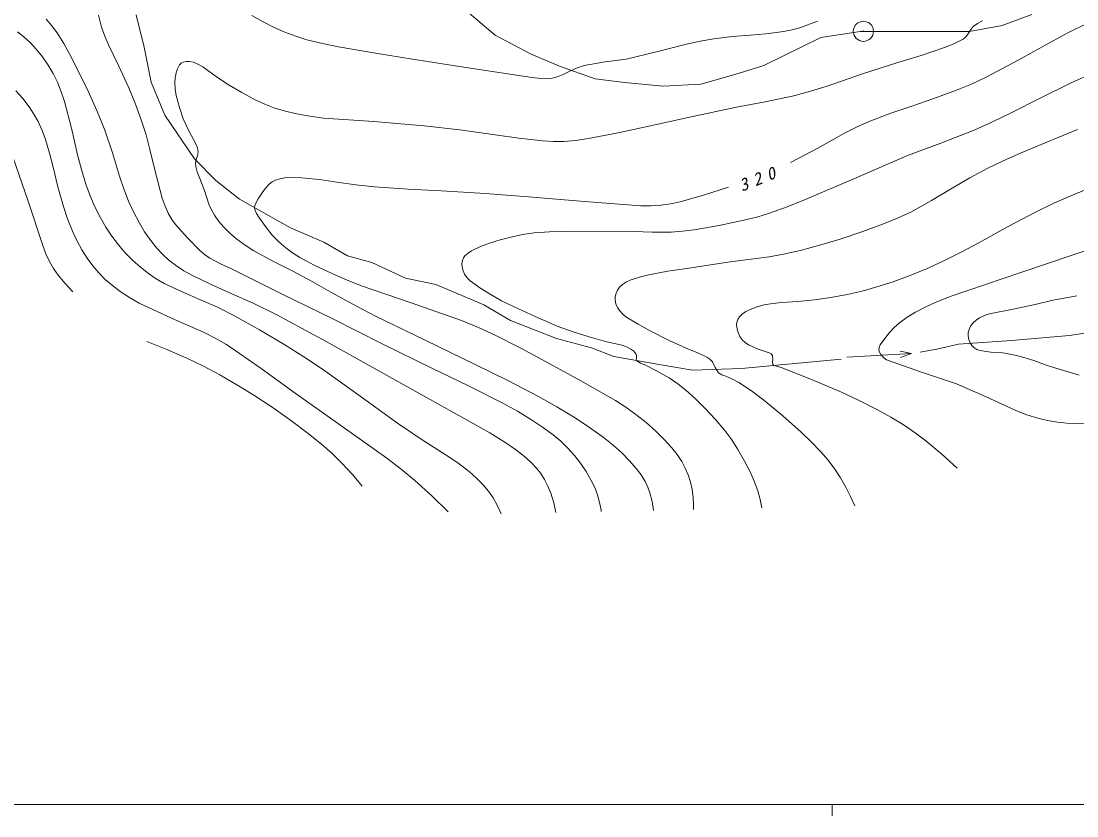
# Model space of a CAD drawing. Units: millimetres, scale not verified. Extents: x 61448 to 701448, y 5061 to 365061.
# Drawn here: x 117280 to 211212, y 189061 to 259755 of the extents above; entities that cross this region are included whole.
import ezdxf

# ---------------------------------------------------------------- set-up
doc = ezdxf.new("R2010")
doc.units = ezdxf.units.MM
doc.header["$LTSCALE"] = 1000
doc.linetypes.add('LONG_DASHED_DOTTED', pattern=[15.25, 12, -1.5, 0.25, -1.5])
doc.layers.add('S-SUV', color=7, linetype='Continuous', lineweight=13)
doc.styles.add('ＭＳ ゴシック', font='')
doc.styles.get('ＭＳ ゴシック').set_extended_font_data('MS Gothic')

msp = doc.modelspace()

# ---------------------------------------------------------------- linework, layer by layer
at = {"layer": 'S-SUV'}
for p, q in [((124173, 260289), (124441, 259226)), ((127518, 260319), (128221, 257444)), ((138743, 259719), (137800, 260267)), ((120026, 259341), (119520, 259934)), ((120485, 258711), (120026, 259341)), ((139734, 259217), (138743, 259719)), ((188138, 259765), (186572, 259171)), ((201719, 258926), (201997, 259272)), ((201997, 259272), (202383, 259547)), ((202383, 259547), (202808, 259775)), ((212085, 259532), (210422, 258709)), ((117528, 258372), (116970, 258812)), ((118102, 257837), (117528, 258372)), ((121074, 257767), (120485, 258711)), ((124441, 259226), (124719, 258428)), ((124719, 258428), (125055, 257648)), ((140740, 258773), (139734, 259217)), ((141721, 258405), (140740, 258773)), ((142712, 258097), (141721, 258405)), ((180536, 258373), (178901, 258188)), ((182172, 258496), (180536, 258373)), ((183551, 258613), (182172, 258496)), ((184911, 258788), (183551, 258613)), ((185754, 258952), (184911, 258788)), ((186572, 259171), (185754, 258952)), ((201083, 258148), (201310, 258323)), ((201310, 258323), (201491, 258540)), ((201491, 258540), (201719, 258926)), ((210422, 258709), (208782, 257831)), ((118629, 257265), (118102, 257837)), ((121614, 256790), (121074, 257767)), ((125055, 257648), (125983, 255740)), ((128221, 257444), (128860, 254314)), ((144107, 257751), (142712, 258097)), ((145505, 257466), (144107, 257751)), ((148808, 256892), (145505, 257466)), ((176491, 257713), (173804, 257017)), ((177692, 257981), (176491, 257713)), ((178901, 258188), (177692, 257981)), ((197371, 256708), (199429, 257397)), ((199429, 257397), (200262, 257741)), ((200262, 257741), (201083, 258148)), ((208782, 257831), (205981, 256278)), ((119181, 256569), (118629, 257265)), ((119683, 255840), (119181, 256569)), ((122460, 255163), (121614, 256790)), ((152105, 256380), (148808, 256892)), ((173804, 257017), (171107, 256380)), ((195284, 256075), (197371, 256708)), ((120124, 255087), (119683, 255840)), ((125983, 255740), (126855, 253809)), ((131080, 255166), (131203, 255523)), ((131203, 255523), (131383, 255857)), ((131383, 255857), (131527, 256012)), ((131527, 256012), (131706, 256117)), ((131706, 256117), (131955, 256174)), ((131955, 256174), (132227, 256172)), ((132227, 256172), (132604, 256097)), ((132604, 256097), (132951, 255967)), ((132951, 255967), (133443, 255687)), ((133443, 255687), (133898, 255358)), ((157042, 255605), (152105, 256380)), ((161957, 254856), (157042, 255605)), ((166707, 255577), (166044, 255277)), ((167381, 255816), (166707, 255577)), ((169235, 256128), (167381, 255816)), ((171107, 256380), (169235, 256128)), ((192124, 255052), (195284, 256075)), ((205981, 256278), (203145, 254773)), ((120507, 254315), (120124, 255087)), ((123245, 253523), (122460, 255163)), ((130947, 254261), (130982, 254712)), ((130982, 254712), (131080, 255166)), ((133898, 255358), (134839, 254684)), ((134839, 254684), (135798, 254071)), ((162943, 254713), (161957, 254856)), ((163918, 254631), (162943, 254713)), ((164374, 254654), (163918, 254631)), ((164808, 254735), (164374, 254654)), ((165433, 254976), (164808, 254735)), ((166044, 255277), (165433, 254976)), ((188982, 253971), (192124, 255052)), ((203145, 254773), (201842, 254160)), ((210713, 254256), (212676, 255149)), ((120857, 253463), (120507, 254315)), ((126855, 253809), (127449, 252367)), ((128860, 254314), (130074, 251375)), ((130982, 253690), (130947, 254261)), ((131077, 253127), (130982, 253690)), ((135798, 254071), (136928, 253392)), ((187502, 253510), (188982, 253971)), ((201842, 254160), (200509, 253600)), ((208001, 252937), (210713, 254256)), ((117434, 252870), (116821, 253564)), ((117995, 252143), (117434, 252870)), ((121147, 252599), (120857, 253463)), ((124013, 251798), (123245, 253523)), ((131365, 252084), (131077, 253127)), ((136928, 253392), (138097, 252761)), ((138097, 252761), (138971, 252365)), ((183477, 252571), (186017, 253109)), ((186017, 253109), (187502, 253510)), ((198495, 252860), (196449, 252173)), ((200509, 253600), (198495, 252860)), ((205317, 251565), (208001, 252937)), ((118426, 251488), (117995, 252143)), ((121756, 250228), (121147, 252599)), ((124721, 250061), (124013, 251798)), ((127449, 252367), (127992, 250894)), ((131709, 251062), (131365, 252084)), ((138971, 252365), (139866, 252025)), ((139866, 252025), (140812, 251735)), ((176892, 251253), (180933, 252094)), ((180933, 252094), (183477, 252571)), ((196449, 252173), (194661, 251556)), ((118799, 250814), (118426, 251488)), ((119152, 250039), (118799, 250814)), ((127992, 250894), (128394, 249627)), ((130074, 251375), (132699, 247497)), ((132245, 249932), (131709, 251062)), ((140812, 251735), (141773, 251504)), ((141773, 251504), (142973, 251287)), ((142973, 251287), (144181, 251131)), ((144181, 251131), (148662, 250818)), ((148662, 250818), (153144, 250443)), ((172866, 250353), (176892, 251253)), ((192894, 250882), (191712, 250370)), ((194661, 251556), (192894, 250882)), ((203698, 250783), (205317, 251565)), ((119451, 249237), (119152, 250039)), ((122303, 247855), (121756, 250228)), ((125401, 248030), (124721, 250061)), ((132830, 248838), (132245, 249932)), ((153144, 250443), (156299, 250078)), ((156299, 250078), (159445, 249654)), ((170238, 249790), (172866, 250353)), ((191712, 250370), (190547, 249800)), ((199111, 248897), (202060, 250060)), ((202060, 250060), (203698, 250783)), ((211278, 250117), (206660, 248217)), ((119818, 248015), (119451, 249237)), ((128394, 249627), (128738, 248344)), ((159445, 249654), (161573, 249355)), ((161573, 249355), (163709, 249115)), ((163709, 249115), (164655, 249058)), ((164655, 249058), (165601, 249061)), ((165601, 249061), (166593, 249142)), ((166593, 249142), (167592, 249284)), ((167592, 249284), (170238, 249790)), ((190547, 249800), (188157, 248466)), ((120127, 246778), (119818, 248015)), ((126025, 245976), (125401, 248030)), ((128738, 248344), (129256, 246173)), ((132963, 248483), (132830, 248838)), ((133035, 248125), (132963, 248483)), ((132973, 247783), (133035, 248125)), ((188157, 248466), (185729, 247178)), ((196145, 247793), (199111, 248897)), ((206660, 248217), (204971, 247469)), ((117902, 243750), (116541, 247687)), ((122640, 246550), (122303, 247855)), ((132699, 247497), (134616, 245580)), ((132810, 247134), (132847, 247450)), ((132833, 246816), (132810, 247134)), ((132847, 247450), (132973, 247783)), ((191563, 245815), (196145, 247793)), ((204971, 247469), (203297, 246662)), ((120560, 245008), (120127, 246778)), ((123035, 245261), (122640, 246550)), ((129256, 246173), (129837, 243995)), ((132948, 246354), (132833, 246816)), ((133124, 245905), (132948, 246354)), ((203297, 246662), (201692, 245810)), ((123412, 244229), (123035, 245261)), ((126405, 244848), (126025, 245976)), ((133590, 244686), (133124, 245905)), ((134616, 245580), (136724, 243919)), ((139364, 245263), (139033, 244899)), ((139615, 245458), (139364, 245263)), ((139909, 245607), (139615, 245458)), ((140311, 245735), (139909, 245607)), ((140739, 245808), (140311, 245735)), ((141485, 245840), (140739, 245808)), ((142222, 245812), (141485, 245840)), ((143823, 245653), (142222, 245812)), ((145375, 245439), (143823, 245653)), ((147050, 245204), (145375, 245439)), ((148725, 245029), (147050, 245204)), ((186972, 243854), (191563, 245815)), ((201692, 245810), (200114, 244905)), ((210895, 244316), (214893, 245955)), ((121046, 243269), (120560, 245008)), ((123842, 243228), (123412, 244229)), ((126837, 243752), (126405, 244848)), ((133988, 243479), (133590, 244686)), ((138730, 244474), (138373, 243937)), ((139033, 244899), (138730, 244474)), ((151715, 244821), (148725, 245029)), ((154695, 244674), (151715, 244821)), ((158568, 244435), (154695, 244674)), ((162433, 244136), (158568, 244435)), ((178076, 244307), (175917, 243680)), ((180208, 244990), (178076, 244307)), ((200114, 244905), (198290, 243805)), ((209166, 243554), (210895, 244316)), ((119206, 239796), (117902, 243750)), ((127282, 242781), (126837, 243752)), ((129837, 243995), (130090, 243295)), ((130090, 243295), (130395, 242623)), ((134210, 242973), (133988, 243479)), ((136724, 243919), (141260, 241364)), ((138082, 243392), (138047, 243191)), ((138373, 243937), (138082, 243392)), ((167412, 243722), (162433, 244136)), ((172407, 243325), (167412, 243722)), ((173314, 243318), (172407, 243325)), ((174206, 243371), (173314, 243318)), ((175070, 243496), (174206, 243371)), ((175917, 243680), (175070, 243496)), ((185430, 243236), (186972, 243854)), ((198290, 243805), (196440, 242761)), ((207473, 242743), (209166, 243554)), ((121414, 242171), (121046, 243269)), ((124305, 242311), (123842, 243228)), ((127778, 241842), (127282, 242781)), ((130395, 242623), (130682, 242123)), ((134485, 242497), (134210, 242973)), ((134878, 241939), (134485, 242497)), ((138047, 243191), (138072, 242990)), ((138072, 242990), (138222, 242657)), ((138222, 242657), (138442, 242322)), ((182742, 242330), (183877, 242680)), ((183877, 242680), (185430, 243236)), ((196440, 242761), (195314, 242249)), ((205093, 241481), (207473, 242743)), ((121841, 241086), (121414, 242171)), ((124818, 241430), (124305, 242311)), ((125350, 240629), (124818, 241430)), ((128271, 241024), (127778, 241842)), ((130682, 242123), (131023, 241651)), ((131023, 241651), (132062, 240497)), ((135321, 241415), (134878, 241939)), ((135871, 240866), (135321, 241415)), ((138442, 242322), (139017, 241496)), ((139017, 241496), (139624, 240729)), ((177175, 241186), (179390, 241582)), ((179390, 241582), (181592, 242037)), ((181592, 242037), (182742, 242330)), ((194153, 241788), (192157, 241049)), ((195314, 242249), (194153, 241788)), ((202746, 240168), (205093, 241481)), ((122236, 240233), (121841, 241086)), ((125931, 239863), (125350, 240629)), ((128816, 240238), (128271, 241024)), ((132062, 240497), (133154, 239374)), ((136459, 240364), (135871, 240866)), ((139624, 240729), (140207, 240133)), ((141260, 241364), (144199, 240086)), ((159890, 240306), (160865, 240550)), ((160865, 240550), (161891, 240763)), ((161891, 240763), (162935, 240917)), ((162935, 240917), (164281, 241015)), ((164281, 241015), (165631, 241053)), ((165631, 241053), (168710, 241076)), ((168710, 241076), (171787, 241039)), ((171787, 241039), (173447, 240984)), ((173447, 240984), (175103, 240989)), ((175103, 240989), (176136, 241057)), ((176136, 241057), (177175, 241186)), ((192157, 241049), (190140, 240367)), ((119477, 239065), (119206, 239796)), ((122685, 239407), (122236, 240233)), ((126551, 239142), (125931, 239863)), ((129332, 239596), (128816, 240238)), ((129883, 239003), (129332, 239596)), ((137202, 239820), (136459, 240364)), ((137979, 239326), (137202, 239820)), ((140207, 240133), (140828, 239584)), ((140828, 239584), (141429, 239138)), ((144199, 240086), (146307, 238872)), ((157366, 239315), (158158, 239696)), ((158158, 239696), (158949, 240009)), ((158949, 240009), (159890, 240306)), ((188434, 239849), (186702, 239387)), ((190140, 240367), (188434, 239849)), ((201050, 239260), (202746, 240168)), ((210964, 238988), (214061, 240031)), ((119800, 238364), (119477, 239065)), ((123150, 238674), (122685, 239407)), ((123662, 237978), (123150, 238674)), ((127210, 238469), (126551, 239142)), ((130434, 238499), (129883, 239003)), ((133154, 239374), (133597, 238993)), ((133597, 238993), (134076, 238661)), ((134076, 238661), (135018, 238166)), ((139730, 238375), (137979, 239326)), ((141429, 239138), (142074, 238735)), ((142074, 238735), (143366, 238051)), ((146307, 238872), (148480, 238297)), ((156538, 238467), (156627, 238693)), ((156627, 238693), (156770, 238890)), ((156770, 238890), (157044, 239123)), ((157044, 239123), (157366, 239315)), ((183825, 238799), (180163, 238309)), ((185269, 239064), (183825, 238799)), ((186702, 239387), (185269, 239064)), ((199326, 238406), (201050, 239260)), ((206234, 237398), (210964, 238988)), ((120164, 237745), (119800, 238364)), ((120581, 237156), (120164, 237745)), ((124196, 237355), (123662, 237978)), ((127890, 237860), (127210, 238469)), ((128608, 237298), (127890, 237860)), ((131015, 238048), (130434, 238499)), ((131765, 237555), (131015, 238048)), ((135018, 238166), (136003, 237716)), ((136003, 237716), (140456, 235487)), ((141501, 237482), (139730, 238375)), ((143366, 238051), (144687, 237418)), ((148480, 238297), (151482, 236891)), ((156496, 238169), (156538, 238467)), ((156514, 237866), (156496, 238169)), ((156597, 237534), (156514, 237866)), ((176515, 237761), (174809, 237500)), ((180163, 238309), (176515, 237761)), ((196294, 237096), (197822, 237723)), ((197822, 237723), (199326, 238406)), ((121205, 236403), (120581, 237156)), ((124766, 236782), (124196, 237355)), ((125406, 236227), (124766, 236782)), ((129296, 236835), (128608, 237298)), ((130006, 236428), (129296, 236835)), ((132540, 237116), (131765, 237555)), ((134134, 236343), (132540, 237116)), ((143184, 236588), (141501, 237482)), ((144687, 237418), (146072, 236795)), ((146072, 236795), (147479, 236228)), ((151482, 236891), (154166, 236316)), ((156735, 237235), (156597, 237534)), ((156956, 236926), (156735, 237235)), ((157223, 236657), (156956, 236926)), ((172302, 236977), (171456, 236704)), ((173139, 237184), (172302, 236977)), ((174809, 237500), (173139, 237184)), ((194866, 236575), (196294, 237096)), ((201506, 235802), (206234, 237398)), ((121876, 235689), (121205, 236403)), ((126085, 235716), (125406, 236227)), ((131614, 235673), (130006, 236428)), ((135751, 235626), (134134, 236343)), ((144840, 235639), (143184, 236588)), ((147479, 236228), (151977, 234711)), ((154166, 236316), (158446, 234528)), ((158104, 236027), (157223, 236657)), ((158999, 235461), (158104, 236027)), ((170336, 235821), (170213, 235543)), ((170519, 236084), (170336, 235821)), ((170748, 236306), (170519, 236084)), ((171088, 236532), (170748, 236306)), ((171456, 236704), (171088, 236532)), ((192107, 235747), (193428, 236113)), ((193428, 236113), (194866, 236575)), ((200034, 235288), (201506, 235802)), ((126927, 235168), (126085, 235716)), ((127794, 234674), (126927, 235168)), ((133250, 234972), (131614, 235673)), ((134739, 234297), (133250, 234972)), ((137914, 234656), (135751, 235626)), ((140456, 235487), (144944, 233289)), ((146780, 234564), (144840, 235639)), ((160018, 234888), (158999, 235461)), ((161074, 234365), (160018, 234888)), ((170146, 235237), (170145, 234924)), ((170145, 234924), (170206, 234616)), ((170213, 235543), (170146, 235237)), ((186393, 234818), (187856, 234974)), ((187856, 234974), (189315, 235176)), ((189315, 235176), (190771, 235438)), ((190771, 235438), (192107, 235747)), ((198593, 234722), (200034, 235288)), ((207630, 234586), (209085, 234926)), ((209085, 234926), (210579, 235213)), ((210579, 235213), (210885, 235267)), ((210885, 235267), (211200, 235323)), ((130666, 233346), (127794, 234674)), ((136203, 233568), (134739, 234297)), ((140043, 233635), (137914, 234656)), ((148740, 233546), (146780, 234564)), ((151977, 234711), (156465, 233132)), ((158446, 234528), (160810, 233122)), ((163015, 233469), (161074, 234365)), ((170206, 234616), (170332, 234295)), ((170332, 234295), (170512, 234004)), ((170512, 234004), (170778, 233706)), ((181421, 233681), (181751, 233918)), ((181751, 233918), (182137, 234118)), ((182137, 234118), (182753, 234350)), ((182753, 234350), (183365, 234516)), ((183365, 234516), (184153, 234650)), ((184153, 234650), (184937, 234723)), ((184937, 234723), (186393, 234818)), ((196852, 233866), (197708, 234321)), ((197708, 234321), (198593, 234722)), ((203430, 233725), (205548, 234128)), ((205548, 234128), (207630, 234586)), ((133519, 232092), (130666, 233346)), ((138493, 232284), (136203, 233568)), ((144428, 231243), (140043, 233635)), ((144944, 233289), (149398, 231045)), ((153239, 231365), (148740, 233546)), ((156465, 233132), (157967, 232508)), ((160810, 233122), (164899, 231525)), ((164978, 232630), (163015, 233469)), ((170778, 233706), (171093, 233444)), ((171093, 233444), (172165, 232790)), ((180940, 232703), (180966, 232967)), ((180966, 232967), (181053, 233219)), ((181053, 233219), (181207, 233461)), ((181207, 233461), (181421, 233681)), ((195437, 232906), (196125, 233409)), ((196125, 233409), (196852, 233866)), ((201957, 232881), (202240, 233148)), ((202240, 233148), (202560, 233367)), ((202560, 233367), (202985, 233575)), ((202985, 233575), (203430, 233725)), ((134542, 231563), (133519, 232092)), ((140748, 230951), (138493, 232284)), ((157967, 232508), (159455, 231824)), ((166385, 232123), (164978, 232630)), ((167810, 231674), (166385, 232123)), ((172165, 232790), (173259, 232193)), ((173259, 232193), (174938, 231359)), ((180975, 232368), (180940, 232703)), ((181070, 232046), (180975, 232368)), ((181235, 231709), (181070, 232046)), ((194113, 231537), (194541, 232058)), ((194541, 232058), (194963, 232499)), ((194963, 232499), (195437, 232906)), ((201539, 231747), (201548, 232039)), ((201548, 232039), (201619, 232330)), ((201619, 232330), (201761, 232620)), ((201761, 232620), (201957, 232881)), ((210568, 231786), (215124, 232489)), ((128451, 231270), (130243, 230556)), ((135540, 230980), (134542, 231563)), ((148790, 228828), (144428, 231243)), ((157724, 229196), (153239, 231365)), ((159455, 231824), (161737, 230665)), ((164899, 231525), (168029, 230694)), ((169259, 231268), (167810, 231674)), ((170719, 230922), (169259, 231268)), ((174938, 231359), (176667, 230567)), ((181443, 231417), (181235, 231709)), ((181708, 231154), (181443, 231417)), ((182002, 230946), (181708, 231154)), ((193720, 230964), (194113, 231537)), ((200665, 231019), (205393, 231339)), ((201593, 231437), (201539, 231747)), ((201703, 231150), (201593, 231437)), ((201857, 230904), (201703, 231150)), ((205393, 231339), (210568, 231786)), ((130243, 230556), (132021, 229784)), ((138627, 228841), (135540, 230980)), ((142441, 229890), (140748, 230951)), ((149398, 231045), (153882, 228847)), ((161737, 230665), (163991, 229454)), ((168029, 230694), (170010, 229928)), ((171147, 230777), (170719, 230922)), ((171542, 230579), (171147, 230777)), ((171780, 230396), (171542, 230579)), ((171975, 230167), (171780, 230396)), ((172030, 230002), (171975, 230167)), ((176667, 230567), (177490, 230249)), ((177490, 230249), (178285, 229875)), ((182870, 230587), (182002, 230946)), ((183836, 230259), (182870, 230587)), ((184009, 230149), (183836, 230259)), ((184119, 230013), (184009, 230149)), ((190735, 229859), (196505, 230180)), ((193604, 230514), (193629, 230735)), ((193656, 230296), (193604, 230514)), ((193629, 230735), (193720, 230964)), ((193768, 230094), (193656, 230296)), ((195490, 230411), (196505, 230180)), ((196505, 230180), (195522, 229840)), ((197279, 230316), (198749, 230572)), ((198749, 230572), (200665, 231019)), ((202046, 230711), (201857, 230904)), ((202303, 230549), (202046, 230711)), ((202583, 230443), (202303, 230549)), ((203569, 230313), (202583, 230443)), ((204592, 230241), (203569, 230313)), ((205414, 230113), (204592, 230241)), ((132021, 229784), (133497, 229071)), ((144093, 228784), (142441, 229890)), ((160538, 227804), (157724, 229196)), ((163991, 229454), (167092, 227756)), ((170010, 229928), (174034, 229225)), ((172016, 229651), (172023, 229817)), ((172067, 229523), (172016, 229651)), ((172023, 229817), (172030, 230002)), ((172394, 229335), (172067, 229523)), ((172780, 229188), (172394, 229335)), ((174034, 229225), (177027, 228719)), ((178285, 229875), (178564, 229688)), ((178564, 229688), (178807, 229450)), ((178807, 229450), (179044, 228934)), ((181371, 228847), (190252, 229678)), ((184152, 229703), (184119, 230013)), ((184123, 229380), (184152, 229703)), ((184152, 229251), (184123, 229380)), ((184231, 229156), (184152, 229251)), ((193999, 229833), (193768, 230094)), ((194264, 229624), (193999, 229833)), ((197376, 228527), (194264, 229624)), ((206197, 229931), (205414, 230113)), ((207395, 229557), (206197, 229931)), ((208568, 229129), (207395, 229557)), ((133497, 229071), (134955, 228300)), ((134955, 228300), (136485, 227416)), ((141665, 226661), (138627, 228841)), ((147452, 226406), (144093, 228784)), ((153145, 226390), (148790, 228828)), ((153882, 228847), (157027, 227343)), ((173879, 228627), (172780, 229188)), ((174948, 228014), (173879, 228627)), ((177027, 228719), (181371, 228847)), ((179044, 228934), (179325, 228476)), ((179325, 228476), (179620, 228298)), ((179620, 228298), (179975, 228159)), ((184536, 229027), (184231, 229156)), ((184911, 228943), (184536, 229027)), ((187602, 227870), (184911, 228943)), ((200509, 227486), (197376, 228527)), ((211406, 228248), (208568, 229129)), ((136485, 227416), (137993, 226475)), ((157027, 227343), (160141, 225786)), ((163317, 226362), (160538, 227804)), ((167092, 227756), (170167, 226004)), ((175699, 227500), (174948, 228014)), ((176415, 226937), (175699, 227500)), ((179975, 228159), (180571, 227908)), ((180571, 227908), (181128, 227608)), ((181128, 227608), (182262, 226859)), ((190257, 226747), (187602, 227870)), ((203155, 226327), (200509, 227486)), ((137993, 226475), (139691, 225350)), ((145739, 223771), (141665, 226661)), ((150767, 223985), (147452, 226406)), ((157500, 223961), (153145, 226390)), ((177279, 226155), (176415, 226937)), ((182262, 226859), (183375, 226050)), ((191854, 226009), (190257, 226747)), ((160141, 225786), (161433, 225068)), ((164957, 225436), (163317, 226362)), ((170167, 226004), (171087, 225417)), ((178097, 225335), (177279, 226155)), ((183375, 226050), (185046, 224645)), ((193418, 225220), (191854, 226009)), ((205779, 225111), (203155, 226327)), ((139691, 225350), (141357, 224174)), ((161433, 225068), (162704, 224293)), ((166569, 224455), (164957, 225436)), ((171087, 225417), (171977, 224778)), ((171977, 224778), (172886, 224048)), ((179019, 224350), (178097, 225335)), ((185046, 224645), (186686, 223189)), ((194645, 224540), (193418, 225220)), ((195832, 223814), (194645, 224540)), ((206751, 224742), (205779, 225111)), ((207733, 224434), (206751, 224742)), ((141357, 224174), (142690, 223171)), ((149811, 220886), (145739, 223771)), ((153047, 222463), (150767, 223985)), ((158972, 223125), (157500, 223961)), ((162704, 224293), (163679, 223644)), ((163679, 223644), (164617, 222948)), ((167843, 223620), (166569, 224455)), ((169076, 222739), (167843, 223620)), ((172886, 224048), (173761, 223268)), ((179895, 223326), (179019, 224350)), ((196831, 223135), (195832, 223814)), ((208598, 224222), (207733, 224434)), ((209478, 224069), (208598, 224222)), ((210308, 223986), (209478, 224069)), ((211143, 223963), (210308, 223986)), ((211957, 224000), (211143, 223963)), ((142690, 223171), (143995, 222115)), ((160413, 222237), (158972, 223125)), ((164617, 222948), (165290, 222384)), ((169943, 222045), (169076, 222739)), ((173761, 223268), (174495, 222551)), ((180501, 222507), (179895, 223326)), ((186686, 223189), (187578, 222346)), ((197785, 222413), (196831, 223135)), ((143995, 222115), (144941, 221282)), ((155348, 220999), (153047, 222463)), ((161256, 221660), (160413, 222237)), ((165290, 222384), (165931, 221768)), ((165931, 221768), (166511, 221120)), ((170764, 221312), (169943, 222045)), ((174495, 222551), (175189, 221787)), ((175189, 221787), (175646, 221206)), ((181057, 221652), (180501, 222507)), ((187578, 222346), (188435, 221452)), ((199192, 221233), (197785, 222413)), ((144941, 221282), (145853, 220400)), ((151086, 219906), (149811, 220886)), ((156260, 220366), (155348, 220999)), ((162064, 221033), (161256, 221660)), ((162619, 220535), (162064, 221033)), ((166511, 221120), (167051, 220424)), ((171413, 220656), (170764, 221312)), ((175646, 221206), (176060, 220582)), ((181621, 220670), (181057, 221652)), ((188435, 221452), (189077, 220699)), ((200561, 220004), (199192, 221233)), ((145853, 220400), (146756, 219417)), ((152314, 218887), (151086, 219906)), ((157139, 219682), (156260, 220366)), ((163128, 219997), (162619, 220535)), ((163509, 219512), (163128, 219997)), ((167051, 220424), (167552, 219683)), ((172014, 219963), (171413, 220656)), ((172432, 219406), (172014, 219963)), ((176060, 220582), (176371, 219999)), ((176371, 219999), (176630, 219389)), ((182134, 219658), (181621, 220670)), ((189077, 220699), (189678, 219901)), ((189678, 219901), (190191, 219118)), ((146756, 219417), (147614, 218393)), ((153809, 217521), (152314, 218887)), ((157787, 219107), (157139, 219682)), ((158385, 218496), (157787, 219107)), ((163841, 218992), (163509, 219512)), ((164148, 218387), (163841, 218992)), ((167552, 219683), (168002, 218908)), ((168002, 218908), (168313, 218267)), ((172796, 218819), (172432, 219406)), ((176630, 219389), (176832, 218758)), ((182503, 218821), (182134, 219658)), ((190191, 219118), (190657, 218295)), ((158855, 217937), (158385, 218496)), ((159274, 217343), (158855, 217937)), ((164402, 217754), (164148, 218387)), ((168313, 218267), (168567, 217606)), ((173045, 218311), (172796, 218819)), ((173232, 217789), (173045, 218311)), ((176832, 218758), (176978, 218106)), ((176978, 218106), (177066, 217407)), ((182814, 217965), (182503, 218821)), ((183024, 217206), (182814, 217965)), ((190657, 218295), (191068, 217475)), ((155266, 216110), (153809, 217521)), ((159668, 216653), (159274, 217343)), ((164662, 216903), (164402, 217754)), ((168567, 217606), (168750, 216937)), ((173417, 217024), (173232, 217789)), ((173545, 216238), (173417, 217024)), ((177066, 217407), (177095, 216694)), ((183173, 216448), (183024, 217206)), ((191068, 217475), (191454, 216629)), ((160004, 215942), (159668, 216653)), ((164861, 216048), (164662, 216903)), ((168750, 216937), (168875, 216255)), ((168875, 216255), (168883, 216195)), ((168883, 216195), (168892, 216136)), ((177094, 216505), (177090, 216315)), ((177095, 216694), (177094, 216505)), ((61448, 190061), (600448, 190061)), ((189448, 190061), (189448, 189061))]:
    msp.add_line(p, q, dxfattribs=at)
at = {"layer": 'S-SUV', "linetype": 'LONG_DASHED_DOTTED'}
for p, q in [((156755, 260803), (159454, 258499)), ((204563, 259355), (207196, 260342)), ((201667, 258829), (204563, 259355)), ((159454, 258499), (162613, 256854)), ((188437, 258302), (191925, 258829)), ((191925, 258829), (201667, 258829)), ((183347, 255801), (188437, 258302)), ((162613, 256854), (165180, 255735)), ((165180, 255735), (168340, 254616)), ((180780, 255011), (183347, 255801)), ((168340, 254616), (170973, 254287)), ((177752, 254155), (180780, 255011)), ((170973, 254287), (174395, 253958)), ((174395, 253958), (177752, 254155))]:
    msp.add_line(p, q, dxfattribs=at)
at = {"layer": 'S-SUV'}
for radius in [896, 27]:
    msp.add_circle((192218, 258850), radius, dxfattribs=at)

# ---------------------------------------------------------------- texts
at = {"layer": 'S-SUV', "insert": (181420, 244561), "char_height": 1100, "attachment_point": 7, "rotation": 21.6, "style": 'ＭＳ ゴシック'}
msp.add_mtext('\\T1.73;\\Q15;320', dxfattribs=at)

doc.saveas('drawing.dxf')
